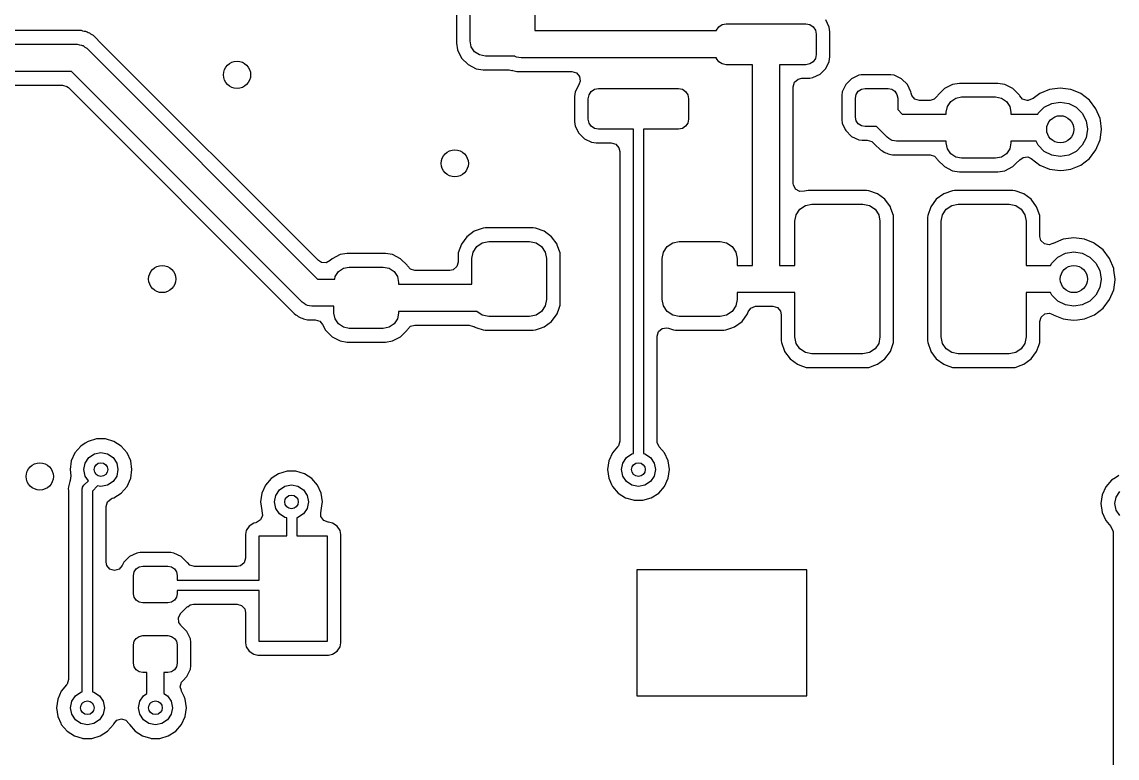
# Model space of a CAD drawing. Extents: x 0.4 to 10.6, y -8.1 to -0.4.
# Drawn here: x 5.135 to 5.769, y -2.246 to -1.82 of the extents above; entities that cross this region are included whole.
import ezdxf

# ---------------------------------------------------------------- set-up
doc = ezdxf.new("R2010")
doc.units = 0
doc.header["$MEASUREMENT"] = 0
doc.layers.add('BLACK', color=7, linetype='CONTINUOUS')

msp = doc.modelspace()

# ---------------------------------------------------------------- linework, layer by layer
at = {"layer": 'BLACK', "linetype": 'CONTINUOUS'}
for p, q in [((5.38679, -1.81167), (5.38679, -1.83203)), ((5.39469, -1.83071), (5.39469, -1.81299)), ((5.43209, -1.81299), (5.43209, -1.8248)), ((5.60248, -1.82278), (5.60046, -1.81864)), ((5.16982, -1.82478), (5.12705, -1.82478)), ((5.17065, -1.82505), (5.16982, -1.82478)), ((5.16982, -1.82478), (5.16982, -1.82478)), ((5.16982, -1.82478), (5.16982, -1.82478)), ((5.16982, -1.82478), (5.16982, -1.82478)), ((5.17139, -1.82523), (5.17065, -1.82505)), ((5.43209, -1.8248), (5.5373, -1.8248)), ((5.5373, -1.8248), (5.53736, -1.82451)), ((5.53736, -1.82451), (5.53864, -1.8226)), ((5.53864, -1.8226), (5.54055, -1.82132)), ((5.54055, -1.82132), (5.54281, -1.82087)), ((5.54281, -1.82087), (5.58907, -1.82087)), ((5.58907, -1.82087), (5.59133, -1.82132)), ((5.59133, -1.82132), (5.59325, -1.8226)), ((5.59325, -1.8226), (5.59453, -1.82451)), ((5.59453, -1.82451), (5.59498, -1.82677)), ((5.60287, -1.82546), (5.60248, -1.82278)), ((5.17226, -1.82537), (5.17139, -1.82523)), ((5.17303, -1.82576), (5.17226, -1.82537)), ((5.17226, -1.82537), (5.17226, -1.82537)), ((5.17374, -1.82606), (5.17303, -1.82576)), ((5.17457, -1.82633), (5.17374, -1.82606)), ((5.17528, -1.82684), (5.17457, -1.82633)), ((5.17457, -1.82633), (5.17457, -1.82633)), ((5.17593, -1.82724), (5.17528, -1.82684)), ((5.17671, -1.82764), (5.17593, -1.82724)), ((5.17753, -1.82846), (5.17671, -1.82764)), ((5.17671, -1.82764), (5.17671, -1.82764)), ((5.1811, -1.83203), (5.17753, -1.82846)), ((5.17753, -1.82846), (5.17753, -1.82846)), ((5.39536, -1.8341), (5.39469, -1.83071)), ((5.59498, -1.82677), (5.59498, -1.83858)), ((5.60287, -1.83989), (5.60287, -1.82546)), ((5.08661, -1.83268), (5.16732, -1.83268)), ((5.16732, -1.83268), (5.16861, -1.83297)), ((5.16861, -1.83297), (5.16992, -1.83312)), ((5.16992, -1.83312), (5.1703, -1.83336)), ((5.1703, -1.83336), (5.17074, -1.83346)), ((5.17074, -1.83346), (5.17177, -1.83428)), ((5.17177, -1.83428), (5.17289, -1.83498)), ((5.17289, -1.83498), (5.30641, -1.9685)), ((5.30688, -1.95781), (5.1811, -1.83203)), ((5.38679, -1.83203), (5.38741, -1.83595)), ((5.38741, -1.83595), (5.38741, -1.83595)), ((5.38741, -1.83595), (5.38741, -1.83595)), ((5.38741, -1.83595), (5.38981, -1.84066)), ((5.39728, -1.83697), (5.39536, -1.8341)), ((5.40015, -1.83889), (5.39728, -1.83697)), ((5.38981, -1.84066), (5.38982, -1.84068)), ((5.38982, -1.84068), (5.38982, -1.84068)), ((5.38982, -1.84068), (5.39357, -1.84443)), ((5.40354, -1.83957), (5.40015, -1.83889)), ((5.42054, -1.83957), (5.40354, -1.83957)), ((5.4208, -1.83977), (5.42054, -1.83957)), ((5.42123, -1.83987), (5.4208, -1.83977)), ((5.42161, -1.84011), (5.42123, -1.83987)), ((5.42292, -1.84026), (5.42161, -1.84011)), ((5.42421, -1.84055), (5.42292, -1.84026)), ((5.5373, -1.84055), (5.42421, -1.84055)), ((5.53736, -1.84084), (5.5373, -1.84055)), ((5.53864, -1.84276), (5.53736, -1.84084)), ((5.54055, -1.84404), (5.53864, -1.84276)), ((5.54281, -1.84449), (5.54055, -1.84404)), ((5.59133, -1.84404), (5.58907, -1.84449)), ((5.59325, -1.84276), (5.59133, -1.84404)), ((5.59453, -1.84084), (5.59325, -1.84276)), ((5.59498, -1.83858), (5.59453, -1.84084)), ((5.60046, -1.84671), (5.60248, -1.84257)), ((5.60248, -1.84257), (5.60287, -1.83989)), ((5.16406, -1.84843), (5.08661, -1.84843)), ((5.29758, -1.98195), (5.16406, -1.84843)), ((5.39357, -1.84443), (5.39357, -1.84443)), ((5.39357, -1.84443), (5.39357, -1.84443)), ((5.39357, -1.84443), (5.3983, -1.84684)), ((5.3983, -1.84684), (5.3983, -1.84684)), ((5.3983, -1.84684), (5.3983, -1.84684)), ((5.3983, -1.84684), (5.40222, -1.84746)), ((5.40222, -1.84746), (5.40222, -1.84746)), ((5.40222, -1.84746), (5.41732, -1.84746)), ((5.41732, -1.84746), (5.41888, -1.84784)), ((5.41888, -1.84784), (5.41891, -1.84774)), ((5.41891, -1.84774), (5.41928, -1.84786)), ((5.41928, -1.84786), (5.41928, -1.84786)), ((5.41928, -1.84786), (5.41928, -1.84786)), ((5.41928, -1.84786), (5.42014, -1.848)), ((5.42014, -1.848), (5.42089, -1.84818)), ((5.42089, -1.84818), (5.42172, -1.84844)), ((5.42172, -1.84844), (5.42297, -1.84844)), ((5.42297, -1.84844), (5.45355, -1.84844)), ((5.45355, -1.84844), (5.45619, -1.84922)), ((5.45619, -1.84922), (5.45799, -1.8513)), ((5.55807, -1.84449), (5.54281, -1.84449)), ((5.55807, -1.96063), (5.55807, -1.84449)), ((5.58907, -1.84449), (5.57382, -1.84449)), ((5.57382, -1.84449), (5.57382, -1.96063)), ((5.59307, -1.85199), (5.5972, -1.84997)), ((5.5972, -1.84997), (5.60046, -1.84671)), ((5.62104, -1.85046), (5.61971, -1.85063)), ((5.62166, -1.85037), (5.62104, -1.85046)), ((5.63819, -1.85037), (5.62166, -1.85037)), ((5.64014, -1.85063), (5.63819, -1.85037)), ((5.08537, -1.85632), (5.15877, -1.85632)), ((5.15877, -1.85632), (5.16141, -1.85709)), ((5.45737, -1.85654), (5.45559, -1.86018)), ((5.45761, -1.85604), (5.45737, -1.85654)), ((5.45779, -1.85568), (5.45761, -1.85604)), ((5.45761, -1.85604), (5.45761, -1.85604)), ((5.45838, -1.85402), (5.45773, -1.85565)), ((5.45773, -1.85565), (5.45779, -1.85568)), ((5.45799, -1.8513), (5.45838, -1.85402)), ((5.58171, -1.85726), (5.58249, -1.85462)), ((5.58249, -1.85462), (5.58457, -1.85282)), ((5.58457, -1.85282), (5.58659, -1.85238)), ((5.58659, -1.85238), (5.59038, -1.85238)), ((5.59038, -1.85238), (5.59128, -1.85225)), ((5.59128, -1.85225), (5.59307, -1.85199)), ((5.61208, -1.85597), (5.61008, -1.86026)), ((5.61542, -1.85263), (5.61208, -1.85597)), ((5.61971, -1.85063), (5.61542, -1.85263)), ((5.61971, -1.85063), (5.61971, -1.85063)), ((5.61971, -1.85063), (5.61971, -1.85063)), ((5.64442, -1.85263), (5.64014, -1.85063)), ((5.64014, -1.85063), (5.64014, -1.85063)), ((5.64014, -1.85063), (5.64014, -1.85063)), ((5.64776, -1.85597), (5.64442, -1.85263)), ((5.64976, -1.86026), (5.64776, -1.85597)), ((5.67345, -1.85614), (5.66916, -1.85833)), ((5.67389, -1.85592), (5.67345, -1.85614)), ((5.67782, -1.8553), (5.67389, -1.85592)), ((5.67389, -1.85592), (5.67389, -1.85592)), ((5.67389, -1.85592), (5.67389, -1.85592)), ((5.70014, -1.8553), (5.67782, -1.8553)), ((5.67782, -1.8553), (5.67782, -1.8553)), ((5.70406, -1.85592), (5.70014, -1.8553)), ((5.70014, -1.8553), (5.70014, -1.8553)), ((5.70879, -1.85833), (5.70406, -1.85592)), ((5.70406, -1.85592), (5.70406, -1.85592)), ((5.70406, -1.85592), (5.70406, -1.85592)), ((5.16141, -1.85709), (5.16222, -1.85775)), ((5.16222, -1.85775), (5.29295, -1.98848)), ((5.45559, -1.86018), (5.4552, -1.86286)), ((5.4552, -1.86286), (5.4552, -1.87729)), ((5.46309, -1.86417), (5.46354, -1.86191)), ((5.46354, -1.86191), (5.46482, -1.86)), ((5.46482, -1.86), (5.46674, -1.85872)), ((5.46674, -1.85872), (5.469, -1.85827)), ((5.469, -1.85827), (5.51526, -1.85827)), ((5.51526, -1.85827), (5.51752, -1.85872)), ((5.51752, -1.85872), (5.51943, -1.86)), ((5.51943, -1.86), (5.52071, -1.86191)), ((5.52071, -1.86191), (5.52116, -1.86417)), ((5.58171, -1.87637), (5.58171, -1.85726)), ((5.61008, -1.86026), (5.60982, -1.86221)), ((5.60982, -1.86221), (5.60982, -1.87637)), ((5.61772, -1.86378), (5.61814, -1.86167)), ((5.61814, -1.86167), (5.61933, -1.85988)), ((5.61933, -1.85988), (5.62112, -1.85869)), ((5.62112, -1.85869), (5.62323, -1.85827)), ((5.62323, -1.85827), (5.63661, -1.85827)), ((5.63661, -1.85827), (5.63872, -1.85869)), ((5.63872, -1.85869), (5.64051, -1.85988)), ((5.64051, -1.85988), (5.64171, -1.86167)), ((5.64171, -1.86167), (5.64213, -1.86378)), ((5.64985, -1.86089), (5.64976, -1.86026)), ((5.64976, -1.86026), (5.64976, -1.86026)), ((5.65025, -1.86228), (5.64985, -1.86089)), ((5.65205, -1.86436), (5.65025, -1.86228)), ((5.66521, -1.86247), (5.66332, -1.86447)), ((5.66541, -1.86208), (5.66521, -1.86247)), ((5.66916, -1.85833), (5.66541, -1.86208)), ((5.66541, -1.86208), (5.66541, -1.86208)), ((5.66916, -1.85833), (5.66916, -1.85833)), ((5.67574, -1.86386), (5.67913, -1.86319)), ((5.67913, -1.86319), (5.69882, -1.86319)), ((5.69882, -1.86319), (5.70221, -1.86386)), ((5.71254, -1.86208), (5.70879, -1.85833)), ((5.70879, -1.85833), (5.70879, -1.85833)), ((5.70879, -1.85833), (5.70879, -1.85833)), ((5.71261, -1.86221), (5.71254, -1.86208)), ((5.71254, -1.86208), (5.71254, -1.86208)), ((5.71274, -1.86247), (5.71261, -1.86221)), ((5.71445, -1.86436), (5.71274, -1.86247)), ((5.7243, -1.86124), (5.72053, -1.86413)), ((5.73005, -1.85886), (5.7243, -1.86124)), ((5.73622, -1.85804), (5.73005, -1.85886)), ((5.73005, -1.85886), (5.73005, -1.85886)), ((5.74239, -1.85886), (5.73622, -1.85804)), ((5.73622, -1.85804), (5.73622, -1.85804)), ((5.74577, -1.86026), (5.74239, -1.85886)), ((5.74239, -1.85886), (5.74239, -1.85886)), ((5.74814, -1.86124), (5.74577, -1.86026)), ((5.75308, -1.86503), (5.74814, -1.86124)), ((5.46309, -1.87598), (5.46309, -1.86417)), ((5.52116, -1.86417), (5.52116, -1.87598)), ((5.61772, -1.8748), (5.61772, -1.86378)), ((5.64213, -1.86378), (5.64213, -1.87036)), ((5.65469, -1.86514), (5.65205, -1.86436)), ((5.66086, -1.86514), (5.65469, -1.86514)), ((5.66332, -1.86447), (5.66086, -1.86514)), ((5.67028, -1.87205), (5.67095, -1.86866)), ((5.67095, -1.86866), (5.67287, -1.86578)), ((5.67287, -1.86578), (5.67574, -1.86386)), ((5.70221, -1.86386), (5.70508, -1.86578)), ((5.70508, -1.86578), (5.707, -1.86866)), ((5.707, -1.86866), (5.70768, -1.87205)), ((5.71709, -1.86514), (5.71445, -1.86436)), ((5.71756, -1.86514), (5.71709, -1.86514)), ((5.71797, -1.86512), (5.71756, -1.86514)), ((5.72053, -1.86413), (5.71797, -1.86512)), ((5.72348, -1.87263), (5.72696, -1.86915)), ((5.72696, -1.86915), (5.73135, -1.86691)), ((5.73135, -1.86691), (5.73622, -1.86614)), ((5.73622, -1.86614), (5.74109, -1.86691)), ((5.74109, -1.86691), (5.74548, -1.86915)), ((5.74548, -1.86915), (5.74896, -1.87263)), ((5.75687, -1.86997), (5.75308, -1.86503)), ((5.61814, -1.87691), (5.61772, -1.8748)), ((5.64213, -1.87036), (5.6448, -1.87303)), ((5.6448, -1.87303), (5.67028, -1.87303)), ((5.67028, -1.87303), (5.67028, -1.87205)), ((5.70768, -1.87205), (5.70768, -1.87303)), ((5.70768, -1.87303), (5.72328, -1.87303)), ((5.72328, -1.87303), (5.72348, -1.87263)), ((5.74896, -1.87263), (5.7512, -1.87702)), ((5.75925, -1.87572), (5.75687, -1.86997)), ((5.7594, -1.87684), (5.75925, -1.87572)), ((5.4552, -1.87729), (5.45559, -1.87998)), ((5.45559, -1.87998), (5.45761, -1.88411)), ((5.46354, -1.87824), (5.46309, -1.87598)), ((5.46482, -1.88016), (5.46354, -1.87824)), ((5.46674, -1.88144), (5.46482, -1.88016)), ((5.469, -1.88189), (5.46674, -1.88144)), ((5.48917, -1.88189), (5.469, -1.88189)), ((5.48917, -2.06948), (5.48917, -1.88189)), ((5.51526, -1.88189), (5.49508, -1.88189)), ((5.49508, -1.88189), (5.49508, -2.06948)), ((5.51752, -1.88144), (5.51526, -1.88189)), ((5.51943, -1.88016), (5.51752, -1.88144)), ((5.52071, -1.87824), (5.51943, -1.88016)), ((5.52116, -1.87598), (5.52071, -1.87824)), ((5.58171, -1.91315), (5.58171, -1.87637)), ((5.60982, -1.87637), (5.61008, -1.87833)), ((5.60982, -1.87637), (5.60982, -1.87637)), ((5.61008, -1.87833), (5.61008, -1.87833)), ((5.61008, -1.87833), (5.61008, -1.87833)), ((5.61008, -1.87833), (5.61182, -1.88205)), ((5.61182, -1.88205), (5.61208, -1.88261)), ((5.61933, -1.8787), (5.61814, -1.87691)), ((5.62112, -1.8799), (5.61933, -1.8787)), ((5.62323, -1.88031), (5.62112, -1.8799)), ((5.62981, -1.88031), (5.62323, -1.88031)), ((5.63597, -1.88647), (5.62981, -1.88031)), ((5.7512, -1.87702), (5.75197, -1.88189)), ((5.75197, -1.88189), (5.7512, -1.88676)), ((5.75925, -1.88806), (5.76004, -1.88206)), ((5.76007, -1.88189), (5.7594, -1.87684)), ((5.76004, -1.88206), (5.76007, -1.88189)), ((5.76007, -1.88189), (5.76007, -1.88189)), ((5.76007, -1.88189), (5.76007, -1.88189)), ((5.45761, -1.88411), (5.46087, -1.88737)), ((5.46087, -1.88737), (5.46087, -1.88737)), ((5.46087, -1.88737), (5.46087, -1.88737)), ((5.46087, -1.88737), (5.465, -1.88939)), ((5.61208, -1.88261), (5.61542, -1.88595)), ((5.61542, -1.88595), (5.61971, -1.88795)), ((5.61971, -1.88795), (5.62166, -1.88821)), ((5.62166, -1.88821), (5.62452, -1.88821)), ((5.62452, -1.88821), (5.62716, -1.88898)), ((5.63709, -1.88718), (5.63597, -1.88647)), ((5.63812, -1.888), (5.63709, -1.88718)), ((5.63856, -1.8881), (5.63812, -1.888)), ((5.63893, -1.88834), (5.63856, -1.8881)), ((5.64025, -1.88849), (5.63893, -1.88834)), ((5.64154, -1.88878), (5.64025, -1.88849)), ((5.7512, -1.88676), (5.74896, -1.89115)), ((5.75687, -1.89381), (5.75925, -1.88806)), ((5.465, -1.88939), (5.46635, -1.88959)), ((5.46635, -1.88959), (5.46769, -1.88978)), ((5.46769, -1.88978), (5.46769, -1.88978)), ((5.46769, -1.88978), (5.4764, -1.88978)), ((5.4764, -1.88978), (5.47904, -1.89056)), ((5.47904, -1.89056), (5.48084, -1.89264)), ((5.48084, -1.89264), (5.48128, -1.89467)), ((5.48128, -1.89467), (5.48128, -2.06235)), ((5.62716, -1.88898), (5.62797, -1.88964)), ((5.62797, -1.88964), (5.62969, -1.89136)), ((5.62969, -1.89136), (5.63134, -1.89301)), ((5.63134, -1.89301), (5.63134, -1.89301)), ((5.63134, -1.89301), (5.63215, -1.89382)), ((5.63215, -1.89382), (5.63293, -1.89422)), ((5.63293, -1.89422), (5.63358, -1.89462)), ((5.63358, -1.89462), (5.63429, -1.89513)), ((5.67028, -1.88878), (5.64154, -1.88878)), ((5.67028, -1.88976), (5.67028, -1.88878)), ((5.67095, -1.89315), (5.67028, -1.88976)), ((5.67287, -1.89603), (5.67095, -1.89315)), ((5.707, -1.89315), (5.70508, -1.89603)), ((5.70768, -1.88976), (5.707, -1.89315)), ((5.72227, -1.88878), (5.70768, -1.88878)), ((5.70768, -1.88878), (5.70768, -1.88976)), ((5.72348, -1.89115), (5.72227, -1.88878)), ((5.72696, -1.89463), (5.72348, -1.89115)), ((5.73135, -1.89687), (5.72696, -1.89463)), ((5.74548, -1.89463), (5.74109, -1.89687)), ((5.74896, -1.89115), (5.74548, -1.89463)), ((5.75308, -1.89875), (5.75687, -1.89381)), ((5.63429, -1.89513), (5.63512, -1.8954)), ((5.63512, -1.8954), (5.63583, -1.89569)), ((5.63583, -1.89569), (5.6366, -1.89609)), ((5.6366, -1.89609), (5.63746, -1.89622)), ((5.63746, -1.89622), (5.63821, -1.8964)), ((5.63821, -1.8964), (5.63904, -1.89667)), ((5.63904, -1.89667), (5.64029, -1.89667)), ((5.64029, -1.89667), (5.66086, -1.89667)), ((5.66086, -1.89667), (5.6635, -1.89745)), ((5.6635, -1.89745), (5.66521, -1.89934)), ((5.66521, -1.89934), (5.66541, -1.89973)), ((5.66541, -1.89973), (5.66541, -1.89973)), ((5.66541, -1.89973), (5.66916, -1.90349)), ((5.67574, -1.89795), (5.67287, -1.89603)), ((5.67913, -1.89862), (5.67574, -1.89795)), ((5.69882, -1.89862), (5.67913, -1.89862)), ((5.70221, -1.89795), (5.69882, -1.89862)), ((5.70508, -1.89603), (5.70221, -1.89795)), ((5.71059, -1.90169), (5.71281, -1.89946)), ((5.71281, -1.89946), (5.71286, -1.89951)), ((5.71286, -1.89951), (5.71467, -1.89812)), ((5.71467, -1.89812), (5.71741, -1.89788)), ((5.71741, -1.89788), (5.71941, -1.89879)), ((5.71941, -1.89879), (5.7243, -1.90254)), ((5.73622, -1.89764), (5.73135, -1.89687)), ((5.74109, -1.89687), (5.73622, -1.89764)), ((5.74814, -1.90254), (5.75308, -1.89875)), ((5.66916, -1.90349), (5.66916, -1.90349)), ((5.66916, -1.90349), (5.66916, -1.90349)), ((5.66916, -1.90349), (5.67389, -1.90589)), ((5.67389, -1.90589), (5.67389, -1.90589)), ((5.67389, -1.90589), (5.67389, -1.90589)), ((5.67389, -1.90589), (5.67782, -1.90652)), ((5.67782, -1.90652), (5.67782, -1.90652)), ((5.67782, -1.90652), (5.70014, -1.90652)), ((5.70014, -1.90652), (5.70406, -1.90589)), ((5.70406, -1.90589), (5.70879, -1.90349)), ((5.70406, -1.90589), (5.70406, -1.90589)), ((5.70406, -1.90589), (5.70406, -1.90589)), ((5.70879, -1.90349), (5.71059, -1.90169)), ((5.7243, -1.90254), (5.73005, -1.90492)), ((5.73005, -1.90492), (5.73313, -1.90533)), ((5.73313, -1.90533), (5.73622, -1.90574)), ((5.73622, -1.90574), (5.73828, -1.90546)), ((5.73622, -1.90574), (5.73622, -1.90574)), ((5.73622, -1.90574), (5.73622, -1.90574)), ((5.73828, -1.90546), (5.74239, -1.90492)), ((5.74239, -1.90492), (5.74814, -1.90254)), ((5.5818, -1.91409), (5.58171, -1.91315)), ((5.58307, -1.91653), (5.5818, -1.91409)), ((5.58546, -1.9179), (5.58307, -1.91653)), ((5.58821, -1.91776), (5.58546, -1.9179)), ((5.58919, -1.91742), (5.58821, -1.91776)), ((5.59038, -1.9173), (5.58919, -1.91742)), ((5.62418, -1.9173), (5.59038, -1.9173)), ((5.59038, -1.9173), (5.59038, -1.9173)), ((5.62538, -1.91742), (5.62418, -1.9173)), ((5.62418, -1.9173), (5.62418, -1.9173)), ((5.63043, -1.91918), (5.62538, -1.91742)), ((5.63473, -1.92236), (5.63043, -1.91918)), ((5.63043, -1.91918), (5.63043, -1.91918)), ((5.66878, -1.91918), (5.66448, -1.92236)), ((5.67383, -1.91742), (5.66878, -1.91918)), ((5.66878, -1.91918), (5.66878, -1.91918)), ((5.67503, -1.9173), (5.67383, -1.91742)), ((5.67383, -1.91742), (5.67383, -1.91742)), ((5.70883, -1.9173), (5.67503, -1.9173)), ((5.67503, -1.9173), (5.67503, -1.9173)), ((5.71003, -1.91742), (5.70883, -1.9173)), ((5.70883, -1.9173), (5.70883, -1.9173)), ((5.71507, -1.91918), (5.71003, -1.91742)), ((5.71938, -1.92236), (5.71507, -1.91918)), ((5.71507, -1.91918), (5.71507, -1.91918)), ((5.58556, -1.92808), (5.58875, -1.92595)), ((5.58875, -1.92595), (5.59252, -1.9252)), ((5.59252, -1.9252), (5.62205, -1.9252)), ((5.62205, -1.9252), (5.62581, -1.92595)), ((5.62581, -1.92595), (5.62901, -1.92808)), ((5.63791, -1.92666), (5.63473, -1.92236)), ((5.66448, -1.92236), (5.66131, -1.92666)), ((5.67021, -1.92808), (5.6734, -1.92595)), ((5.6734, -1.92595), (5.67717, -1.9252)), ((5.67717, -1.9252), (5.70669, -1.9252)), ((5.70669, -1.9252), (5.71046, -1.92595)), ((5.71046, -1.92595), (5.71365, -1.92808)), ((5.72255, -1.92666), (5.71938, -1.92236)), ((5.58268, -1.93504), (5.58343, -1.93127)), ((5.58343, -1.93127), (5.58556, -1.92808)), ((5.62901, -1.92808), (5.63114, -1.93127)), ((5.63114, -1.93127), (5.63189, -1.93504)), ((5.63825, -1.92763), (5.63791, -1.92666)), ((5.63967, -1.9317), (5.63825, -1.92763)), ((5.63978, -1.9329), (5.63967, -1.9317)), ((5.63967, -1.9317), (5.63967, -1.9317)), ((5.63978, -2.00411), (5.63978, -1.9329)), ((5.65954, -1.9317), (5.65943, -1.9329)), ((5.65943, -1.9329), (5.65943, -2.00411)), ((5.66131, -1.92666), (5.65954, -1.9317)), ((5.65954, -1.9317), (5.65954, -1.9317)), ((5.66131, -1.92666), (5.66131, -1.92666)), ((5.66732, -1.93504), (5.66807, -1.93127)), ((5.66807, -1.93127), (5.67021, -1.92808)), ((5.71365, -1.92808), (5.71579, -1.93127)), ((5.71579, -1.93127), (5.71654, -1.93504)), ((5.72289, -1.92763), (5.72255, -1.92666)), ((5.72432, -1.9317), (5.72289, -1.92763)), ((5.72443, -1.9329), (5.72432, -1.9317)), ((5.72432, -1.9317), (5.72432, -1.9317)), ((5.72443, -1.94389), (5.72443, -1.9329)), ((5.40218, -1.93907), (5.39713, -1.94083)), ((5.40338, -1.93896), (5.40218, -1.93907)), ((5.40218, -1.93907), (5.40218, -1.93907)), ((5.43127, -1.93896), (5.40338, -1.93896)), ((5.40338, -1.93896), (5.40338, -1.93896)), ((5.43247, -1.93907), (5.43127, -1.93896)), ((5.43127, -1.93896), (5.43127, -1.93896)), ((5.43751, -1.94083), (5.43247, -1.93907)), ((5.58268, -1.96063), (5.58268, -1.93504)), ((5.63189, -1.93504), (5.63189, -2.00197)), ((5.66732, -2.00197), (5.66732, -1.93504)), ((5.71654, -1.93504), (5.71654, -1.96063)), ((5.39283, -1.94401), (5.38965, -1.94831)), ((5.39713, -1.94083), (5.39283, -1.94401)), ((5.39713, -1.94083), (5.39713, -1.94083)), ((5.43752, -1.94083), (5.43751, -1.94083)), ((5.44182, -1.94401), (5.43752, -1.94083)), ((5.44499, -1.94831), (5.44182, -1.94401)), ((5.72505, -1.94628), (5.72443, -1.94389)), ((5.73792, -1.94547), (5.73217, -1.94785)), ((5.74409, -1.94466), (5.73792, -1.94547)), ((5.73792, -1.94547), (5.73792, -1.94547)), ((5.75027, -1.94547), (5.74409, -1.94466)), ((5.74409, -1.94466), (5.74409, -1.94466)), ((5.75552, -1.94765), (5.75027, -1.94547)), ((5.75027, -1.94547), (5.75027, -1.94547)), ((5.38965, -1.94831), (5.38789, -1.95336)), ((5.38965, -1.94831), (5.38965, -1.94831)), ((5.39642, -1.95293), (5.39855, -1.94973)), ((5.39855, -1.94973), (5.40175, -1.9476)), ((5.40175, -1.9476), (5.40551, -1.94685)), ((5.40551, -1.94685), (5.42913, -1.94685)), ((5.42913, -1.94685), (5.4329, -1.9476)), ((5.4329, -1.9476), (5.43609, -1.94973)), ((5.43609, -1.94973), (5.43823, -1.95293)), ((5.44517, -1.94883), (5.44499, -1.94831)), ((5.44676, -1.95336), (5.44517, -1.94883)), ((5.50665, -1.95293), (5.50879, -1.94973)), ((5.50879, -1.94973), (5.51198, -1.9476)), ((5.51198, -1.9476), (5.51575, -1.94685)), ((5.51575, -1.94685), (5.53937, -1.94685)), ((5.53937, -1.94685), (5.54314, -1.9476)), ((5.54314, -1.9476), (5.54633, -1.94973)), ((5.54633, -1.94973), (5.54846, -1.95293)), ((5.72702, -1.94821), (5.72505, -1.94628)), ((5.72972, -1.94876), (5.72702, -1.94821)), ((5.73185, -1.94794), (5.72972, -1.94876)), ((5.73189, -1.94801), (5.73185, -1.94794)), ((5.73217, -1.94785), (5.73189, -1.94801)), ((5.75602, -1.94785), (5.75552, -1.94765)), ((5.76096, -1.95164), (5.75602, -1.94785)), ((5.76475, -1.95658), (5.76096, -1.95164)), ((5.30862, -1.95893), (5.30688, -1.95781)), ((5.31378, -1.95781), (5.31137, -1.95912)), ((5.31483, -1.95675), (5.31378, -1.95781)), ((5.31956, -1.95434), (5.31483, -1.95675)), ((5.31483, -1.95675), (5.31483, -1.95675)), ((5.32348, -1.95372), (5.31956, -1.95434)), ((5.34581, -1.95372), (5.32348, -1.95372)), ((5.32348, -1.95372), (5.32348, -1.95372)), ((5.34973, -1.95434), (5.34581, -1.95372)), ((5.34581, -1.95372), (5.34581, -1.95372)), ((5.35446, -1.95675), (5.34973, -1.95434)), ((5.34973, -1.95434), (5.34973, -1.95434)), ((5.34973, -1.95434), (5.34973, -1.95434)), ((5.35821, -1.9605), (5.35446, -1.95675)), ((5.35446, -1.95675), (5.35446, -1.95675)), ((5.35446, -1.95675), (5.35446, -1.95675)), ((5.38789, -1.95336), (5.38778, -1.95456)), ((5.38778, -1.95456), (5.38778, -1.95868)), ((5.38789, -1.95336), (5.38789, -1.95336)), ((5.39567, -1.95669), (5.39642, -1.95293)), ((5.39567, -1.97146), (5.39567, -1.95669)), ((5.43823, -1.95293), (5.43898, -1.95669)), ((5.43898, -1.95669), (5.43898, -1.98031)), ((5.44687, -1.95456), (5.44676, -1.95336)), ((5.44676, -1.95336), (5.44676, -1.95336)), ((5.44687, -1.98245), (5.44687, -1.95456)), ((5.50591, -1.95669), (5.50665, -1.95293)), ((5.50591, -1.98031), (5.50591, -1.95669)), ((5.54846, -1.95293), (5.54921, -1.95669)), ((5.54921, -1.95669), (5.54921, -1.96063)), ((5.73135, -1.95925), (5.73484, -1.95576)), ((5.73484, -1.95576), (5.73923, -1.95353)), ((5.73923, -1.95353), (5.74409, -1.95276)), ((5.74409, -1.95276), (5.74896, -1.95353)), ((5.74896, -1.95353), (5.75335, -1.95576)), ((5.75335, -1.95576), (5.75683, -1.95925)), ((5.76713, -1.96233), (5.76475, -1.95658)), ((5.31137, -1.95912), (5.30862, -1.95893)), ((5.31662, -1.96708), (5.31854, -1.96421)), ((5.31854, -1.96421), (5.32141, -1.96229)), ((5.32141, -1.96229), (5.3248, -1.96161)), ((5.3248, -1.96161), (5.34449, -1.96161)), ((5.34449, -1.96161), (5.34788, -1.96229)), ((5.34788, -1.96229), (5.35075, -1.96421)), ((5.35075, -1.96421), (5.35267, -1.96708)), ((5.35839, -1.96085), (5.35821, -1.9605)), ((5.35821, -1.9605), (5.35821, -1.9605)), ((5.35841, -1.9609), (5.35839, -1.96085)), ((5.36012, -1.96279), (5.35841, -1.9609)), ((5.36276, -1.96356), (5.36012, -1.96279)), ((5.38289, -1.96356), (5.36276, -1.96356)), ((5.38492, -1.96312), (5.38289, -1.96356)), ((5.387, -1.96132), (5.38492, -1.96312)), ((5.38778, -1.95868), (5.387, -1.96132)), ((5.54921, -1.96063), (5.55807, -1.96063)), ((5.57382, -1.96063), (5.58268, -1.96063)), ((5.71654, -1.96063), (5.73065, -1.96063)), ((5.73065, -1.96063), (5.73135, -1.95925)), ((5.75683, -1.95925), (5.75907, -1.96364)), ((5.75907, -1.96364), (5.75984, -1.9685)), ((5.76727, -1.9634), (5.76713, -1.96233)), ((5.76794, -1.9685), (5.76727, -1.9634)), ((5.30641, -1.9685), (5.31634, -1.9685)), ((5.31634, -1.9685), (5.31662, -1.96708)), ((5.35267, -1.96708), (5.35335, -1.97047)), ((5.35335, -1.97047), (5.35335, -1.97146)), ((5.75984, -1.9685), (5.75907, -1.97337)), ((5.76713, -1.97468), (5.76789, -1.96892)), ((5.76789, -1.96892), (5.76794, -1.9685)), ((5.76794, -1.9685), (5.76794, -1.9685)), ((5.35335, -1.97146), (5.39567, -1.97146)), ((5.56299, -1.97638), (5.54921, -1.97638)), ((5.54921, -1.97638), (5.54921, -1.98031)), ((5.58268, -1.97638), (5.56299, -1.97638)), ((5.58268, -2.00197), (5.58268, -1.97638)), ((5.73065, -1.97638), (5.71654, -1.97638)), ((5.71654, -1.97638), (5.71654, -2.00197)), ((5.73135, -1.97776), (5.73065, -1.97638)), ((5.75907, -1.97337), (5.75683, -1.97776)), ((5.76475, -1.98043), (5.76713, -1.97468)), ((5.2987, -1.98265), (5.29758, -1.98195)), ((5.29973, -1.98347), (5.2987, -1.98265)), ((5.30017, -1.98357), (5.29973, -1.98347)), ((5.30055, -1.98381), (5.30017, -1.98357)), ((5.43898, -1.98031), (5.43823, -1.98408)), ((5.44618, -1.98531), (5.44676, -1.98365)), ((5.44676, -1.98365), (5.44687, -1.98245)), ((5.44676, -1.98365), (5.44676, -1.98365)), ((5.50665, -1.98408), (5.50591, -1.98031)), ((5.54921, -1.98031), (5.54846, -1.98408)), ((5.73484, -1.98124), (5.73135, -1.97776)), ((5.73923, -1.98348), (5.73484, -1.98124)), ((5.74409, -1.98425), (5.73923, -1.98348)), ((5.74896, -1.98348), (5.74409, -1.98425)), ((5.75335, -1.98124), (5.74896, -1.98348)), ((5.75683, -1.97776), (5.75335, -1.98124)), ((5.76096, -1.98537), (5.76475, -1.98043)), ((5.29295, -1.98848), (5.29295, -1.98848)), ((5.29295, -1.98848), (5.29377, -1.98929)), ((5.29377, -1.98929), (5.29454, -1.98969)), ((5.29454, -1.98969), (5.2952, -1.99009)), ((5.30186, -1.98396), (5.30055, -1.98381)), ((5.30315, -1.98425), (5.30186, -1.98396)), ((5.31594, -1.98425), (5.30315, -1.98425)), ((5.31594, -1.98819), (5.31594, -1.98425)), ((5.31662, -1.99158), (5.31594, -1.98819)), ((5.35335, -1.98819), (5.35267, -1.99158)), ((5.39851, -1.9872), (5.35335, -1.9872)), ((5.35335, -1.9872), (5.35335, -1.98819)), ((5.39855, -1.98727), (5.39851, -1.9872)), ((5.40175, -1.98941), (5.39855, -1.98727)), ((5.40551, -1.99016), (5.40175, -1.98941)), ((5.4329, -1.98941), (5.42913, -1.99016)), ((5.43609, -1.98727), (5.4329, -1.98941)), ((5.43823, -1.98408), (5.43609, -1.98727)), ((5.44182, -1.993), (5.44499, -1.9887)), ((5.44499, -1.9887), (5.44618, -1.98531)), ((5.50879, -1.98727), (5.50665, -1.98408)), ((5.51198, -1.98941), (5.50879, -1.98727)), ((5.51575, -1.99016), (5.51198, -1.98941)), ((5.54314, -1.98941), (5.53937, -1.99016)), ((5.54633, -1.98727), (5.54314, -1.98941)), ((5.54846, -1.98408), (5.54633, -1.98727)), ((5.55205, -1.993), (5.55523, -1.9887)), ((5.55523, -1.9887), (5.55563, -1.98754)), ((5.55563, -1.98754), (5.55724, -1.98531)), ((5.55724, -1.98531), (5.55979, -1.98429)), ((5.55979, -1.98429), (5.56024, -1.98427)), ((5.56024, -1.98427), (5.56049, -1.98427)), ((5.56049, -1.98427), (5.56175, -1.98427)), ((5.56175, -1.98427), (5.5699, -1.98427)), ((5.5699, -1.98427), (5.57254, -1.98505)), ((5.57254, -1.98505), (5.57434, -1.98713)), ((5.57434, -1.98713), (5.57478, -1.98915)), ((5.57478, -1.98915), (5.57478, -2.00411)), ((5.7252, -1.99047), (5.72728, -1.98867)), ((5.72728, -1.98867), (5.73001, -1.98828)), ((5.73001, -1.98828), (5.73186, -1.98906)), ((5.73186, -1.98906), (5.73189, -1.98899)), ((5.73189, -1.98899), (5.73217, -1.98915)), ((5.73217, -1.98915), (5.73217, -1.98915)), ((5.73217, -1.98915), (5.73792, -1.99154)), ((5.75027, -1.99154), (5.75602, -1.98915)), ((5.75602, -1.98915), (5.76096, -1.98537)), ((5.2952, -1.99009), (5.2959, -1.9906)), ((5.2959, -1.9906), (5.2959, -1.9906)), ((5.2959, -1.9906), (5.2959, -1.9906)), ((5.2959, -1.9906), (5.29673, -1.99087)), ((5.29673, -1.99087), (5.29744, -1.99116)), ((5.29744, -1.99116), (5.29822, -1.99156)), ((5.29822, -1.99156), (5.29908, -1.9917)), ((5.29908, -1.9917), (5.29982, -1.99188)), ((5.29982, -1.99188), (5.30065, -1.99215)), ((5.30065, -1.99215), (5.30191, -1.99215)), ((5.30191, -1.99215), (5.30503, -1.99215)), ((5.30503, -1.99215), (5.30767, -1.99292)), ((5.30767, -1.99292), (5.30938, -1.99481)), ((5.30938, -1.99481), (5.31108, -1.99816)), ((5.31854, -1.99445), (5.31662, -1.99158)), ((5.32141, -1.99637), (5.31854, -1.99445)), ((5.35075, -1.99445), (5.34788, -1.99637)), ((5.35267, -1.99158), (5.35075, -1.99445)), ((5.35841, -1.99776), (5.3603, -1.99576)), ((5.3603, -1.99576), (5.36276, -1.9951)), ((5.36276, -1.9951), (5.39407, -1.9951)), ((5.39407, -1.9951), (5.39671, -1.99587)), ((5.39671, -1.99587), (5.39697, -1.99605)), ((5.39697, -1.99605), (5.39713, -1.99617)), ((5.39713, -1.99617), (5.39859, -1.99668)), ((5.42913, -1.99016), (5.40551, -1.99016)), ((5.43542, -1.99691), (5.43752, -1.99617)), ((5.43752, -1.99617), (5.44182, -1.993)), ((5.53937, -1.99016), (5.51575, -1.99016)), ((5.54566, -1.99691), (5.54775, -1.99617)), ((5.54775, -1.99617), (5.55205, -1.993)), ((5.72443, -1.99311), (5.7252, -1.99047)), ((5.72443, -2.00411), (5.72443, -1.99311)), ((5.73792, -1.99154), (5.7405, -1.99188)), ((5.7405, -1.99188), (5.74409, -1.99235)), ((5.74409, -1.99235), (5.74623, -1.99207)), ((5.74409, -1.99235), (5.74409, -1.99235)), ((5.74409, -1.99235), (5.74409, -1.99235)), ((5.74623, -1.99207), (5.75027, -1.99154)), ((5.31108, -1.99816), (5.31108, -1.99816)), ((5.31108, -1.99816), (5.31108, -1.99816)), ((5.31108, -1.99816), (5.31483, -2.00191)), ((5.31483, -2.00191), (5.31483, -2.00191)), ((5.31483, -2.00191), (5.31483, -2.00191)), ((5.31483, -2.00191), (5.31956, -2.00432)), ((5.3248, -1.99705), (5.32141, -1.99637)), ((5.34449, -1.99705), (5.3248, -1.99705)), ((5.34788, -1.99637), (5.34449, -1.99705)), ((5.34973, -2.00432), (5.35446, -2.00191)), ((5.35446, -2.00191), (5.35821, -1.99816)), ((5.35821, -1.99816), (5.35841, -1.99776)), ((5.39859, -1.99668), (5.40218, -1.99794)), ((5.40218, -1.99794), (5.40338, -1.99805)), ((5.40338, -1.99805), (5.40338, -1.99805)), ((5.40338, -1.99805), (5.43127, -1.99805)), ((5.43127, -1.99805), (5.43247, -1.99794)), ((5.43247, -1.99794), (5.43542, -1.99691)), ((5.43247, -1.99794), (5.43247, -1.99794)), ((5.50297, -2.00152), (5.50375, -1.99888)), ((5.50297, -2.06235), (5.50297, -2.00152)), ((5.50375, -1.99888), (5.50583, -1.99707)), ((5.50583, -1.99707), (5.50855, -1.99668)), ((5.50855, -1.99668), (5.50947, -1.99691)), ((5.50947, -1.99691), (5.51241, -1.99794)), ((5.51241, -1.99794), (5.51241, -1.99794)), ((5.51241, -1.99794), (5.51361, -1.99805)), ((5.51361, -1.99805), (5.51361, -1.99805)), ((5.51361, -1.99805), (5.54151, -1.99805)), ((5.54151, -1.99805), (5.5427, -1.99794)), ((5.5427, -1.99794), (5.54566, -1.99691)), ((5.5427, -1.99794), (5.5427, -1.99794)), ((5.58343, -2.00574), (5.58268, -2.00197)), ((5.63189, -2.00197), (5.63114, -2.00574)), ((5.66807, -2.00574), (5.66732, -2.00197)), ((5.71654, -2.00197), (5.71579, -2.00574)), ((5.31956, -2.00432), (5.31956, -2.00432)), ((5.31956, -2.00432), (5.31956, -2.00432)), ((5.31956, -2.00432), (5.32348, -2.00494)), ((5.32348, -2.00494), (5.32348, -2.00494)), ((5.32348, -2.00494), (5.34581, -2.00494)), ((5.34581, -2.00494), (5.34973, -2.00432)), ((5.34973, -2.00432), (5.34973, -2.00432)), ((5.34973, -2.00432), (5.34973, -2.00432)), ((5.57478, -2.00411), (5.5749, -2.0053)), ((5.5749, -2.0053), (5.5749, -2.0053)), ((5.5749, -2.0053), (5.57661, -2.01021)), ((5.58556, -2.00893), (5.58343, -2.00574)), ((5.58875, -2.01106), (5.58556, -2.00893)), ((5.62901, -2.00893), (5.62581, -2.01106)), ((5.63114, -2.00574), (5.62901, -2.00893)), ((5.63791, -2.01035), (5.63907, -2.00702)), ((5.63907, -2.00702), (5.63967, -2.0053)), ((5.63967, -2.0053), (5.63978, -2.00411)), ((5.63967, -2.0053), (5.63967, -2.0053)), ((5.65943, -2.00411), (5.65954, -2.0053)), ((5.65954, -2.0053), (5.65954, -2.0053)), ((5.65954, -2.0053), (5.66126, -2.01021)), ((5.67021, -2.00893), (5.66807, -2.00574)), ((5.6734, -2.01106), (5.67021, -2.00893)), ((5.71365, -2.00893), (5.71046, -2.01106)), ((5.71579, -2.00574), (5.71365, -2.00893)), ((5.72255, -2.01035), (5.72372, -2.00702)), ((5.72372, -2.00702), (5.72432, -2.0053)), ((5.72432, -2.0053), (5.72443, -2.00411)), ((5.72432, -2.0053), (5.72432, -2.0053)), ((5.57661, -2.01021), (5.57666, -2.01035)), ((5.57666, -2.01035), (5.57984, -2.01465)), ((5.57984, -2.01465), (5.58414, -2.01783)), ((5.59252, -2.01181), (5.58875, -2.01106)), ((5.62205, -2.01181), (5.59252, -2.01181)), ((5.62581, -2.01106), (5.62205, -2.01181)), ((5.63043, -2.01783), (5.63473, -2.01465)), ((5.63473, -2.01465), (5.63791, -2.01035)), ((5.66126, -2.01021), (5.66131, -2.01035)), ((5.66131, -2.01035), (5.66448, -2.01465)), ((5.66448, -2.01465), (5.66878, -2.01783)), ((5.67717, -2.01181), (5.6734, -2.01106)), ((5.70669, -2.01181), (5.67717, -2.01181)), ((5.71046, -2.01106), (5.70669, -2.01181)), ((5.71507, -2.01783), (5.71938, -2.01465)), ((5.71938, -2.01465), (5.72255, -2.01035)), ((5.58414, -2.01783), (5.58554, -2.01832)), ((5.58554, -2.01832), (5.58918, -2.01959)), ((5.58918, -2.01959), (5.59038, -2.0197)), ((5.59038, -2.0197), (5.59038, -2.0197)), ((5.59038, -2.0197), (5.62418, -2.0197)), ((5.62418, -2.0197), (5.62538, -2.01959)), ((5.62538, -2.01959), (5.62898, -2.01833)), ((5.62538, -2.01959), (5.62538, -2.01959)), ((5.62898, -2.01833), (5.63043, -2.01783)), ((5.66878, -2.01783), (5.67019, -2.01832)), ((5.67019, -2.01832), (5.67383, -2.01959)), ((5.67383, -2.01959), (5.67503, -2.0197)), ((5.67503, -2.0197), (5.67503, -2.0197)), ((5.67503, -2.0197), (5.70883, -2.0197)), ((5.70883, -2.0197), (5.71003, -2.01959)), ((5.71003, -2.01959), (5.71362, -2.01833)), ((5.71003, -2.01959), (5.71003, -2.01959)), ((5.71362, -2.01833), (5.71507, -2.01783)), ((5.16937, -2.0652), (5.16603, -2.06905)), ((5.17194, -2.06354), (5.16937, -2.0652)), ((5.17366, -2.06244), (5.17194, -2.06354)), ((5.17855, -2.061), (5.17366, -2.06244)), ((5.17366, -2.06244), (5.17366, -2.06244)), ((5.17366, -2.06244), (5.17366, -2.06244)), ((5.18365, -2.061), (5.17855, -2.061)), ((5.17855, -2.061), (5.17855, -2.061)), ((5.18855, -2.06244), (5.18365, -2.061)), ((5.18365, -2.061), (5.18365, -2.061)), ((5.19284, -2.0652), (5.18855, -2.06244)), ((5.18855, -2.06244), (5.18855, -2.06244)), ((5.18855, -2.06244), (5.18855, -2.06244)), ((5.19618, -2.06905), (5.19284, -2.0652)), ((5.48009, -2.06555), (5.47705, -2.06905)), ((5.4805, -2.06499), (5.48009, -2.06555)), ((5.48128, -2.06235), (5.4805, -2.06499)), ((5.50302, -2.06305), (5.50297, -2.06235)), ((5.50416, -2.06555), (5.50302, -2.06305)), ((5.5072, -2.06905), (5.50416, -2.06555)), ((5.16603, -2.06905), (5.16391, -2.07369)), ((5.16603, -2.06905), (5.16603, -2.06905)), ((5.17201, -2.07497), (5.17414, -2.07178)), ((5.17414, -2.07178), (5.17734, -2.06965)), ((5.17734, -2.06965), (5.1811, -2.0689)), ((5.1811, -2.0689), (5.18487, -2.06965)), ((5.18487, -2.06965), (5.18806, -2.07178)), ((5.18806, -2.07178), (5.1902, -2.07497)), ((5.1983, -2.07369), (5.19618, -2.06905)), ((5.47705, -2.06905), (5.47493, -2.07369)), ((5.47705, -2.06905), (5.47705, -2.06905)), ((5.48303, -2.07497), (5.48517, -2.07178)), ((5.48517, -2.07178), (5.48836, -2.06965)), ((5.48836, -2.06965), (5.48917, -2.06948)), ((5.49508, -2.06948), (5.49589, -2.06965)), ((5.49589, -2.06965), (5.49909, -2.07178)), ((5.49909, -2.07178), (5.50122, -2.07497)), ((5.50932, -2.07369), (5.5072, -2.06905)), ((5.16391, -2.07369), (5.16318, -2.07874)), ((5.17126, -2.07874), (5.17201, -2.07497)), ((5.1902, -2.07497), (5.19094, -2.07874)), ((5.19902, -2.07874), (5.1983, -2.07369)), ((5.47493, -2.07369), (5.47421, -2.07874)), ((5.48228, -2.07874), (5.48303, -2.07497)), ((5.50122, -2.07497), (5.50197, -2.07874)), ((5.51004, -2.07874), (5.50932, -2.07369)), ((5.16318, -2.07874), (5.16371, -2.08239)), ((5.16371, -2.08239), (5.16332, -2.08511)), ((5.17201, -2.08251), (5.17126, -2.07874)), ((5.17379, -2.08518), (5.17201, -2.08251)), ((5.1902, -2.08251), (5.18806, -2.0857)), ((5.19094, -2.07874), (5.1902, -2.08251)), ((5.19618, -2.08843), (5.1983, -2.08379)), ((5.1983, -2.08379), (5.19902, -2.07874)), ((5.2796, -2.08388), (5.27626, -2.08773)), ((5.28233, -2.08213), (5.2796, -2.08388)), ((5.28389, -2.08112), (5.28233, -2.08213)), ((5.2839, -2.08112), (5.28389, -2.08112)), ((5.28389, -2.08112), (5.28389, -2.08112)), ((5.28879, -2.07969), (5.2839, -2.08112)), ((5.29389, -2.07969), (5.28879, -2.07969)), ((5.28879, -2.07969), (5.28879, -2.07969)), ((5.29878, -2.08112), (5.29389, -2.07969)), ((5.29389, -2.07969), (5.29389, -2.07969)), ((5.30307, -2.08388), (5.29878, -2.08112)), ((5.29878, -2.08112), (5.29878, -2.08112)), ((5.29878, -2.08112), (5.29878, -2.08112)), ((5.30641, -2.08773), (5.30307, -2.08388)), ((5.47421, -2.07874), (5.47493, -2.08379)), ((5.47493, -2.08379), (5.47658, -2.08739)), ((5.48303, -2.08251), (5.48228, -2.07874)), ((5.48517, -2.0857), (5.48303, -2.08251)), ((5.50122, -2.08251), (5.49909, -2.0857)), ((5.50197, -2.07874), (5.50122, -2.08251)), ((5.5072, -2.08843), (5.50932, -2.08379)), ((5.50932, -2.08379), (5.51004, -2.07874)), ((5.76586, -2.08488), (5.76252, -2.08874)), ((5.76814, -2.08342), (5.76586, -2.08488)), ((5.77015, -2.08213), (5.76814, -2.08342)), ((5.1624, -2.08874), (5.16217, -2.08992)), ((5.16217, -2.08992), (5.16221, -2.09011)), ((5.16221, -2.09011), (5.16229, -2.09051)), ((5.16229, -2.09051), (5.16238, -2.09147)), ((5.16258, -2.08786), (5.1624, -2.08874)), ((5.16301, -2.08568), (5.16258, -2.08786)), ((5.16305, -2.0856), (5.16301, -2.08568)), ((5.16332, -2.08511), (5.16305, -2.0856)), ((5.17028, -2.08992), (5.17031, -2.08974)), ((5.17028, -2.20728), (5.17028, -2.08992)), ((5.17029, -2.08966), (5.17034, -2.08954)), ((5.17031, -2.08974), (5.17029, -2.08966)), ((5.17034, -2.08954), (5.17045, -2.08891)), ((5.17045, -2.08891), (5.17087, -2.08841)), ((5.17087, -2.08841), (5.17114, -2.08783)), ((5.17114, -2.08783), (5.17379, -2.08518)), ((5.17913, -2.08819), (5.17618, -2.09114)), ((5.17618, -2.09114), (5.17618, -2.20728)), ((5.1811, -2.08858), (5.17913, -2.08819)), ((5.18487, -2.08783), (5.1811, -2.08858)), ((5.18806, -2.0857), (5.18487, -2.08783)), ((5.19284, -2.09228), (5.19618, -2.08843)), ((5.27626, -2.08773), (5.27415, -2.09237)), ((5.27626, -2.08773), (5.27626, -2.08773)), ((5.28225, -2.09365), (5.28438, -2.09046)), ((5.28438, -2.09046), (5.28757, -2.08833)), ((5.28757, -2.08833), (5.29134, -2.08758)), ((5.29134, -2.08758), (5.29511, -2.08833)), ((5.29511, -2.08833), (5.2983, -2.09046)), ((5.2983, -2.09046), (5.30043, -2.09365)), ((5.30853, -2.09237), (5.30641, -2.08773)), ((5.47658, -2.08739), (5.47705, -2.08843)), ((5.47705, -2.08843), (5.48039, -2.09228)), ((5.48836, -2.08783), (5.48517, -2.0857)), ((5.49213, -2.08858), (5.48836, -2.08783)), ((5.49589, -2.08783), (5.49213, -2.08858)), ((5.49909, -2.0857), (5.49589, -2.08783)), ((5.50386, -2.09228), (5.5072, -2.08843)), ((5.76252, -2.08874), (5.76041, -2.09338)), ((5.16238, -2.09147), (5.16238, -2.20015)), ((5.18407, -2.10001), (5.18485, -2.09737)), ((5.18485, -2.09737), (5.18693, -2.09557)), ((5.18693, -2.09557), (5.18758, -2.09532)), ((5.18758, -2.09532), (5.18855, -2.09504)), ((5.18855, -2.09504), (5.19284, -2.09228)), ((5.27415, -2.09237), (5.27342, -2.09742)), ((5.27342, -2.09742), (5.27415, -2.10247)), ((5.2815, -2.09742), (5.28225, -2.09365)), ((5.28225, -2.10119), (5.2815, -2.09742)), ((5.30043, -2.09365), (5.30118, -2.09742)), ((5.30118, -2.09742), (5.30043, -2.10119)), ((5.30926, -2.09742), (5.30853, -2.09237)), ((5.30911, -2.09843), (5.30926, -2.09742)), ((5.48039, -2.09228), (5.48468, -2.09504)), ((5.48468, -2.09504), (5.48898, -2.0963)), ((5.48898, -2.0963), (5.48958, -2.09648)), ((5.48958, -2.09648), (5.48958, -2.09648)), ((5.48958, -2.09648), (5.48958, -2.09648)), ((5.48958, -2.09648), (5.49468, -2.09648)), ((5.49468, -2.09648), (5.49957, -2.09504)), ((5.49468, -2.09648), (5.49468, -2.09648)), ((5.49957, -2.09504), (5.50386, -2.09228)), ((5.76041, -2.09338), (5.75968, -2.09843)), ((5.76776, -2.09843), (5.76851, -2.09466)), ((5.76851, -2.09466), (5.77064, -2.09147)), ((5.18407, -2.13224), (5.18407, -2.10001)), ((5.27415, -2.10247), (5.27415, -2.10247)), ((5.27415, -2.10247), (5.27422, -2.10264)), ((5.27422, -2.10264), (5.27462, -2.10536)), ((5.28438, -2.10438), (5.28225, -2.10119)), ((5.30043, -2.10119), (5.2983, -2.10438)), ((5.3083, -2.10319), (5.30845, -2.10276)), ((5.30842, -2.10593), (5.3083, -2.10319)), ((5.30845, -2.10276), (5.30853, -2.10247)), ((5.30853, -2.10247), (5.30873, -2.10111)), ((5.30873, -2.10111), (5.30911, -2.09843)), ((5.75968, -2.09843), (5.76041, -2.10347)), ((5.76041, -2.10347), (5.76241, -2.10787)), ((5.76851, -2.10219), (5.76776, -2.09843)), ((5.77064, -2.10538), (5.76851, -2.10219)), ((5.26956, -2.10969), (5.26695, -2.11143)), ((5.27074, -2.10946), (5.26956, -2.10969)), ((5.26956, -2.10969), (5.26956, -2.10969)), ((5.27116, -2.10935), (5.27074, -2.10946)), ((5.27347, -2.10787), (5.27116, -2.10935)), ((5.27462, -2.10536), (5.27347, -2.10787)), ((5.28757, -2.10651), (5.28438, -2.10438)), ((5.28858, -2.10672), (5.28757, -2.10651)), ((5.28858, -2.11713), (5.28858, -2.10672)), ((5.29511, -2.10651), (5.29449, -2.10664)), ((5.29449, -2.10664), (5.29449, -2.11713)), ((5.2983, -2.10438), (5.29511, -2.10651)), ((5.31001, -2.10818), (5.30842, -2.10593)), ((5.31256, -2.10921), (5.31001, -2.10818)), ((5.31279, -2.10923), (5.31256, -2.10921)), ((5.31509, -2.10969), (5.31279, -2.10923)), ((5.3177, -2.11143), (5.31509, -2.10969)), ((5.31509, -2.10969), (5.31509, -2.10969)), ((5.76241, -2.10787), (5.76252, -2.10811)), ((5.76252, -2.10811), (5.76556, -2.11162)), ((5.2652, -2.11405), (5.26474, -2.11635)), ((5.26474, -2.11635), (5.26474, -2.12994)), ((5.26695, -2.11143), (5.2652, -2.11405)), ((5.2652, -2.11405), (5.2652, -2.11405)), ((5.31944, -2.11405), (5.3177, -2.11143)), ((5.3199, -2.11635), (5.31944, -2.11405)), ((5.31944, -2.11405), (5.31944, -2.11405)), ((5.3199, -2.13681), (5.3199, -2.11635)), ((5.3199, -2.11635), (5.3199, -2.11635)), ((5.76556, -2.11162), (5.7667, -2.11412)), ((5.7667, -2.11412), (5.76675, -2.11481)), ((5.76675, -2.11481), (5.76675, -2.45434)), ((5.27264, -2.14272), (5.27264, -2.11713)), ((5.27264, -2.11713), (5.28858, -2.11713)), ((5.29449, -2.11713), (5.31201, -2.11713)), ((5.31201, -2.11713), (5.31201, -2.17815)), ((5.19762, -2.12897), (5.19433, -2.13227)), ((5.20184, -2.12701), (5.19762, -2.12897)), ((5.20377, -2.12675), (5.20184, -2.12701)), ((5.22143, -2.12675), (5.20377, -2.12675)), ((5.20377, -2.12675), (5.20377, -2.12675)), ((5.22335, -2.12701), (5.22143, -2.12675)), ((5.22143, -2.12675), (5.22143, -2.12675)), ((5.22757, -2.12897), (5.22335, -2.12701)), ((5.22335, -2.12701), (5.22335, -2.12701)), ((5.22335, -2.12701), (5.22335, -2.12701)), ((5.23087, -2.13227), (5.22757, -2.12897)), ((5.22757, -2.12897), (5.22757, -2.12897)), ((5.1845, -2.13423), (5.18407, -2.13224)), ((5.18628, -2.13632), (5.1845, -2.13423)), ((5.19338, -2.1343), (5.19156, -2.13636)), ((5.19341, -2.13423), (5.19338, -2.1343)), ((5.1938, -2.13339), (5.19341, -2.13423)), ((5.19433, -2.13227), (5.1938, -2.13339)), ((5.20156, -2.1362), (5.20328, -2.13505)), ((5.20328, -2.13505), (5.20531, -2.13465)), ((5.20531, -2.13465), (5.21988, -2.13465)), ((5.21988, -2.13465), (5.22192, -2.13505)), ((5.22192, -2.13505), (5.22364, -2.1362)), ((5.23111, -2.13262), (5.23087, -2.13227)), ((5.23122, -2.13254), (5.23111, -2.13262)), ((5.23253, -2.13405), (5.23122, -2.13254)), ((5.23517, -2.13482), (5.23253, -2.13405)), ((5.25986, -2.13482), (5.23517, -2.13482)), ((5.26189, -2.13438), (5.25986, -2.13482)), ((5.26397, -2.13258), (5.26189, -2.13438)), ((5.26474, -2.12994), (5.26397, -2.13258)), ((5.18892, -2.13712), (5.18628, -2.13632)), ((5.19156, -2.13636), (5.18892, -2.13712)), ((5.2, -2.13996), (5.2004, -2.13793)), ((5.2, -2.15059), (5.2, -2.13996)), ((5.2004, -2.13793), (5.20156, -2.1362)), ((5.22364, -2.1362), (5.22479, -2.13793)), ((5.22479, -2.13793), (5.2252, -2.13996)), ((5.2252, -2.13996), (5.2252, -2.14272)), ((5.3199, -2.17893), (5.3199, -2.13681)), ((5.58957, -2.13681), (5.49114, -2.13681)), ((5.49114, -2.13681), (5.49114, -2.20965)), ((5.58957, -2.20965), (5.58957, -2.13681)), ((5.2252, -2.14272), (5.27264, -2.14272)), ((5.2004, -2.15262), (5.2, -2.15059)), ((5.20156, -2.15435), (5.2004, -2.15262)), ((5.20328, -2.1555), (5.20156, -2.15435)), ((5.22364, -2.15435), (5.22192, -2.1555)), ((5.22479, -2.15262), (5.22364, -2.15435)), ((5.2252, -2.15059), (5.22479, -2.15262)), ((5.27264, -2.14862), (5.2252, -2.14862)), ((5.2252, -2.14862), (5.2252, -2.15059)), ((5.27264, -2.17815), (5.27264, -2.14862)), ((5.20531, -2.15591), (5.20328, -2.1555)), ((5.21988, -2.15591), (5.20531, -2.15591)), ((5.22192, -2.1555), (5.21988, -2.15591)), ((5.22727, -2.16188), (5.23117, -2.15798)), ((5.23117, -2.15798), (5.23128, -2.15809)), ((5.23128, -2.15809), (5.2328, -2.15688)), ((5.2328, -2.15688), (5.23465, -2.15652)), ((5.23465, -2.15652), (5.25986, -2.15652)), ((5.25986, -2.15652), (5.2625, -2.15729)), ((5.2625, -2.15729), (5.2643, -2.15937)), ((5.2643, -2.15937), (5.26474, -2.1614)), ((5.22589, -2.16447), (5.22713, -2.16201)), ((5.22617, -2.16721), (5.22589, -2.16447)), ((5.22738, -2.16872), (5.22617, -2.16721)), ((5.22713, -2.16201), (5.22728, -2.16189)), ((5.22728, -2.16189), (5.22727, -2.16188)), ((5.26474, -2.1614), (5.26474, -2.17893)), ((5.22727, -2.16883), (5.22738, -2.16872)), ((5.22757, -2.16913), (5.22727, -2.16883)), ((5.23087, -2.17243), (5.22757, -2.16913)), ((5.22757, -2.16913), (5.22757, -2.16913)), ((5.23284, -2.17665), (5.23087, -2.17243)), ((5.2, -2.18012), (5.2004, -2.17808)), ((5.2, -2.19075), (5.2, -2.18012)), ((5.2004, -2.17808), (5.20156, -2.17636)), ((5.20156, -2.17636), (5.20328, -2.17521)), ((5.20328, -2.17521), (5.20531, -2.1748)), ((5.20531, -2.1748), (5.21988, -2.1748)), ((5.21988, -2.1748), (5.22192, -2.17521)), ((5.22192, -2.17521), (5.22364, -2.17636)), ((5.22364, -2.17636), (5.22479, -2.17808)), ((5.22479, -2.17808), (5.2252, -2.18012)), ((5.2252, -2.18012), (5.2252, -2.19075)), ((5.23309, -2.17857), (5.23284, -2.17665)), ((5.23309, -2.1923), (5.23309, -2.17857)), ((5.26474, -2.17893), (5.2652, -2.18123)), ((5.31201, -2.17815), (5.27264, -2.17815)), ((5.31944, -2.18123), (5.3199, -2.17893)), ((5.3199, -2.17893), (5.3199, -2.17893)), ((5.2652, -2.18123), (5.2652, -2.18123)), ((5.2652, -2.18123), (5.26695, -2.18384)), ((5.26695, -2.18384), (5.26956, -2.18559)), ((5.26956, -2.18559), (5.26956, -2.18559)), ((5.26956, -2.18559), (5.27186, -2.18604)), ((5.27186, -2.18604), (5.27186, -2.18604)), ((5.27186, -2.18604), (5.27186, -2.18604)), ((5.27186, -2.18604), (5.31279, -2.18604)), ((5.31279, -2.18604), (5.31352, -2.1859)), ((5.31279, -2.18604), (5.31279, -2.18604)), ((5.31352, -2.1859), (5.31509, -2.18559)), ((5.31509, -2.18559), (5.3177, -2.18384)), ((5.31509, -2.18559), (5.31509, -2.18559)), ((5.31509, -2.18559), (5.31509, -2.18559)), ((5.3177, -2.18384), (5.31944, -2.18123)), ((5.31944, -2.18123), (5.31944, -2.18123)), ((5.31944, -2.18123), (5.31944, -2.18123)), ((5.2004, -2.19278), (5.2, -2.19075)), ((5.20156, -2.19451), (5.2004, -2.19278)), ((5.22479, -2.19278), (5.22364, -2.19451)), ((5.2252, -2.19075), (5.22479, -2.19278)), ((5.23284, -2.19422), (5.23309, -2.1923)), ((5.20328, -2.19566), (5.20156, -2.19451)), ((5.20531, -2.19606), (5.20328, -2.19566)), ((5.20768, -2.19606), (5.20531, -2.19606)), ((5.20768, -2.20821), (5.20768, -2.19606)), ((5.21988, -2.19606), (5.21752, -2.19606)), ((5.21752, -2.19606), (5.21752, -2.20821)), ((5.22192, -2.19566), (5.21988, -2.19606)), ((5.22364, -2.19451), (5.22192, -2.19566)), ((5.22842, -2.20089), (5.23087, -2.19844)), ((5.23087, -2.19844), (5.23284, -2.19422)), ((5.16119, -2.20334), (5.15815, -2.20685)), ((5.16161, -2.20279), (5.16119, -2.20334)), ((5.16238, -2.20015), (5.16161, -2.20279)), ((5.22699, -2.20435), (5.22776, -2.20171)), ((5.22762, -2.20649), (5.22699, -2.20435)), ((5.22776, -2.20171), (5.22842, -2.20089)), ((5.15604, -2.21149), (5.15531, -2.21654)), ((5.15815, -2.20685), (5.15604, -2.21149)), ((5.15815, -2.20685), (5.15815, -2.20685)), ((5.16414, -2.21277), (5.16627, -2.20958)), ((5.16627, -2.20958), (5.16946, -2.20744)), ((5.16946, -2.20744), (5.17028, -2.20728)), ((5.17618, -2.20728), (5.17699, -2.20744)), ((5.17699, -2.20744), (5.18019, -2.20958)), ((5.18019, -2.20958), (5.18232, -2.21277)), ((5.20351, -2.21277), (5.20564, -2.20958)), ((5.20564, -2.20958), (5.20768, -2.20821)), ((5.21752, -2.20821), (5.21956, -2.20958)), ((5.21956, -2.20958), (5.22169, -2.21277)), ((5.22753, -2.20653), (5.22762, -2.20649)), ((5.22915, -2.21009), (5.22753, -2.20653)), ((5.22979, -2.21149), (5.22915, -2.21009)), ((5.23052, -2.21654), (5.22979, -2.21149)), ((5.49114, -2.20965), (5.58957, -2.20965)), ((5.15531, -2.21654), (5.15604, -2.22158)), ((5.16339, -2.21654), (5.16414, -2.21277)), ((5.16414, -2.2203), (5.16339, -2.21654)), ((5.18232, -2.21277), (5.18307, -2.21654)), ((5.18307, -2.21654), (5.18232, -2.2203)), ((5.20276, -2.21654), (5.20351, -2.21277)), ((5.20351, -2.2203), (5.20276, -2.21654)), ((5.22169, -2.21277), (5.22244, -2.21654)), ((5.22244, -2.21654), (5.22169, -2.2203)), ((5.22979, -2.22158), (5.23052, -2.21654)), ((5.15604, -2.22158), (5.15783, -2.22552)), ((5.16627, -2.2235), (5.16414, -2.2203)), ((5.16946, -2.22563), (5.16627, -2.2235)), ((5.18019, -2.2235), (5.17699, -2.22563)), ((5.18232, -2.2203), (5.18019, -2.2235)), ((5.18847, -2.22585), (5.19027, -2.22377)), ((5.19027, -2.22377), (5.19291, -2.223)), ((5.19291, -2.223), (5.19555, -2.22377)), ((5.19555, -2.22377), (5.19735, -2.22585)), ((5.20564, -2.2235), (5.20351, -2.2203)), ((5.20883, -2.22563), (5.20564, -2.2235)), ((5.21956, -2.2235), (5.21636, -2.22563)), ((5.22169, -2.2203), (5.21956, -2.2235)), ((5.22767, -2.22622), (5.22979, -2.22158)), ((5.15783, -2.22552), (5.15815, -2.22622)), ((5.15815, -2.22622), (5.16149, -2.23008)), ((5.16149, -2.23008), (5.16578, -2.23283)), ((5.17323, -2.22638), (5.16946, -2.22563)), ((5.17699, -2.22563), (5.17323, -2.22638)), ((5.18067, -2.23283), (5.18496, -2.23008)), ((5.18496, -2.23008), (5.1883, -2.22622)), ((5.1883, -2.22622), (5.18847, -2.22585)), ((5.19735, -2.22585), (5.19752, -2.22622)), ((5.19752, -2.22622), (5.20086, -2.23008)), ((5.20086, -2.23008), (5.20515, -2.23283)), ((5.2126, -2.22638), (5.20883, -2.22563)), ((5.21636, -2.22563), (5.2126, -2.22638)), ((5.22004, -2.23283), (5.22433, -2.23008)), ((5.22433, -2.23008), (5.22767, -2.22622)), ((5.16578, -2.23283), (5.17031, -2.23416)), ((5.17031, -2.23416), (5.17068, -2.23427)), ((5.17068, -2.23427), (5.17068, -2.23427)), ((5.17068, -2.23427), (5.17068, -2.23427)), ((5.17068, -2.23427), (5.17578, -2.23427)), ((5.17578, -2.23427), (5.18067, -2.23283)), ((5.17578, -2.23427), (5.17578, -2.23427)), ((5.20515, -2.23283), (5.20968, -2.23416)), ((5.20968, -2.23416), (5.21005, -2.23427)), ((5.21005, -2.23427), (5.21005, -2.23427)), ((5.21005, -2.23427), (5.21005, -2.23427)), ((5.21005, -2.23427), (5.21515, -2.23427)), ((5.21515, -2.23427), (5.22004, -2.23283)), ((5.21515, -2.23427), (5.21515, -2.23427))]:
    msp.add_line(p, q, dxfattribs=at)
at = {"layer": 'BLACK'}
for centre, radius in [((5.25984, -1.85039), 0.00787), ((5.73622, -1.88189), 0.00787), ((5.38583, -1.90157), 0.00787), ((5.21654, -1.9685), 0.00787), ((5.74409, -1.9685), 0.00787), ((5.14567, -2.08268), 0.00787), ((5.1811, -2.07874), 0.00394), ((5.49213, -2.07874), 0.00394), ((5.29134, -2.09742), 0.00394), ((5.17323, -2.21654), 0.00394), ((5.2126, -2.21654), 0.00394)]:
    msp.add_circle(centre, radius, dxfattribs=at)

doc.saveas('drawing.dxf')
